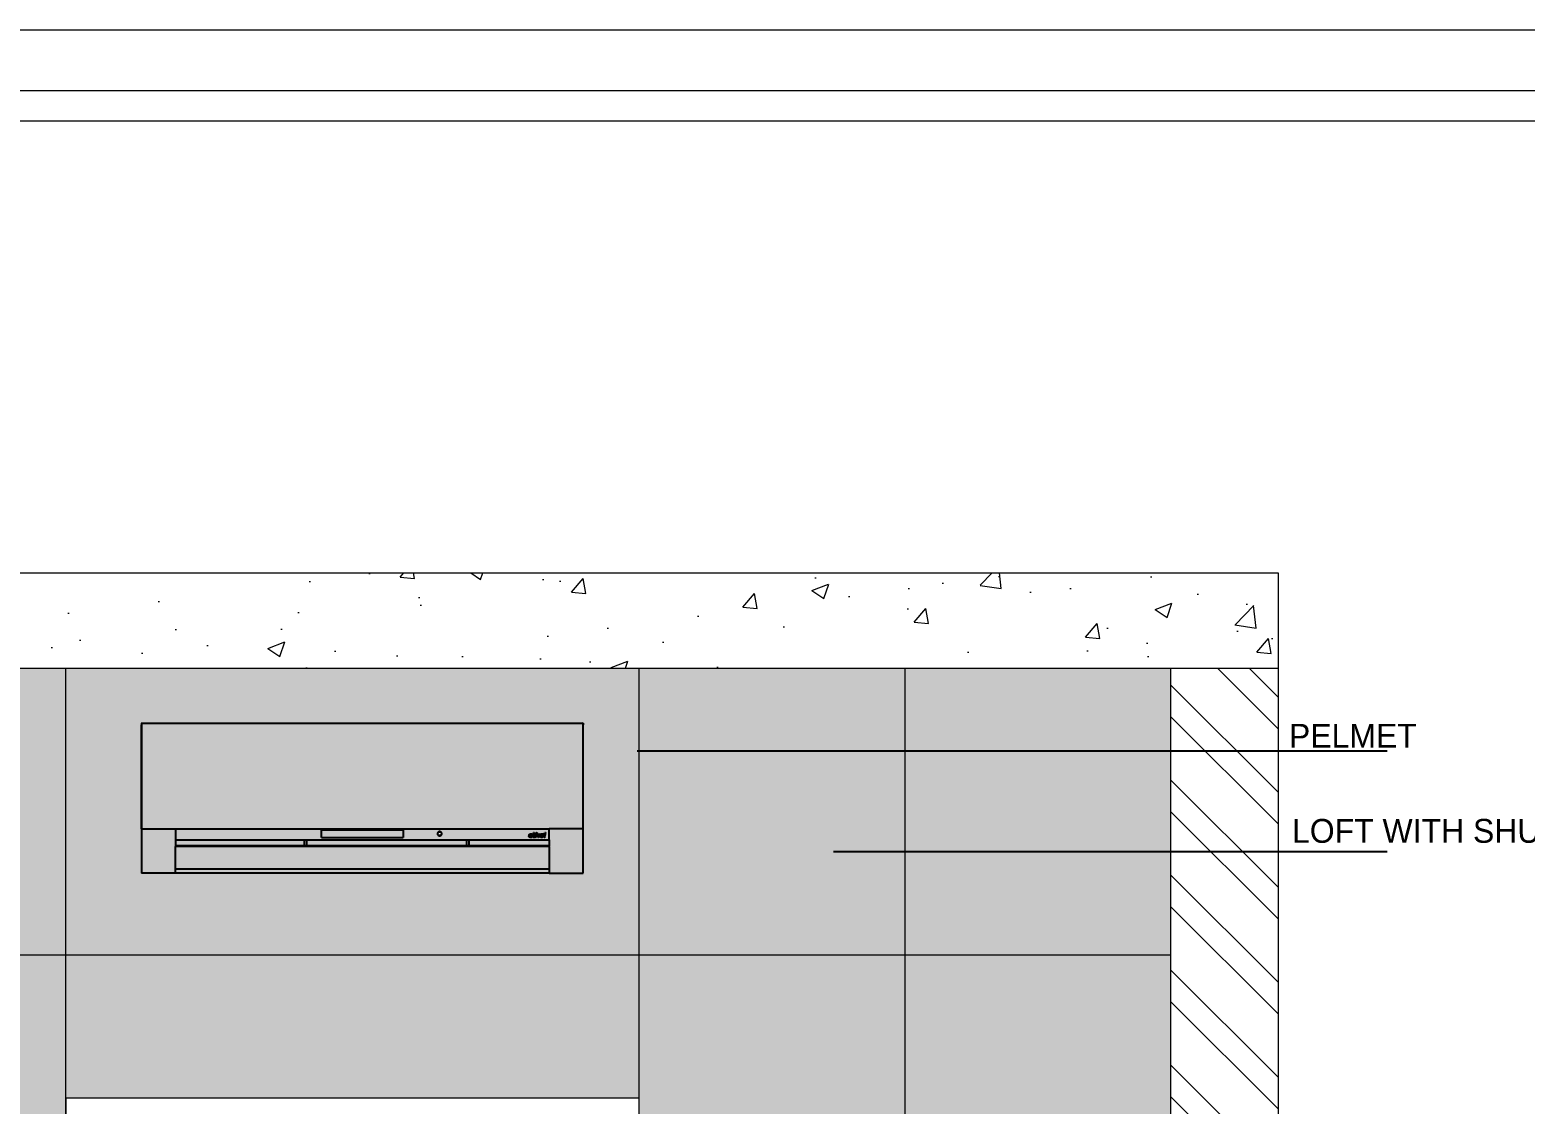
# Model space of a CAD drawing. Header units: inches. Extents: x 15448 to 46480, y -8154 to 0.
# Drawn here: x 22260.2 to 22385.4, y -4473 to -4383.1 of the extents above; entities that cross this region are included whole.
import ezdxf
from ezdxf import colors
from ezdxf.entities.mleader import LeaderData, LeaderLine
from ezdxf.math import Vec2, Vec3

# ---------------------------------------------------------------- set-up
doc = ezdxf.new("R2010")
doc.units = ezdxf.units.IN
doc.header["$MEASUREMENT"] = 0
for name, color, linetype in [('Edges', 7, 'Continuous'), ('furni', 253, 'Continuous'), ('IEL-HATCH-002', 7, 'Continuous')]:
    doc.layers.add(name, color=color, linetype=linetype)
doc.styles.add('HEMI', font='stylu.ttf')
doc.styles.get("Standard").update_dxf_attribs({"font": 'arial.ttf'})

# ---------------------------------------------------------------- blocks, each defined once
blk = doc.blocks.new('hre')
at = {"layer": 'Edges'}
for p, q in [((16786, -2840.74), (16786, -2840.86)), ((16786.02, -2840.74), (16786, -2840.74)), ((16786, -2840.86), (16786.02, -2840.86)), ((16786, -2849.57), (16786, -2840.86)), ((16786.02, -2840.74), (16822.94, -2840.74)), ((16786.02, -2840.86), (16786.02, -2840.74)), ((16786.02, -2849.57), (16786.02, -2840.86)), ((16822.96, -2840.74), (16822.94, -2840.74)), ((16822.94, -2840.74), (16822.94, -2840.86)), ((16822.94, -2840.86), (16822.96, -2840.86)), ((16822.94, -2840.86), (16822.94, -2849.57)), ((16822.96, -2840.74), (16822.96, -2840.86)), ((16822.96, -2849.57), (16822.96, -2840.86)), ((16786.02, -2849.57), (16786, -2849.57)), ((16786, -2849.57), (16786, -2853.29)), ((16786.02, -2849.57), (16788.84, -2849.57)), ((16788.84, -2849.57), (16820.12, -2849.57)), ((16788.84, -2849.57), (16788.84, -2850.5)), ((16788.84, -2850.5), (16799.6, -2850.5)), ((16788.84, -2850.5), (16788.84, -2851.01)), ((16799.6, -2850.5), (16799.84, -2850.5)), ((16799.6, -2850.5), (16799.6, -2851.01)), ((16799.84, -2850.5), (16813.2, -2850.5)), ((16799.84, -2851.01), (16799.84, -2850.5)), ((16801.05, -2849.68), (16807.91, -2849.68)), ((16801.05, -2850.3), (16801.05, -2849.68)), ((16801.05, -2850.3), (16807.91, -2850.3)), ((16807.91, -2849.68), (16807.91, -2850.3)), ((16810.78, -2849.93), (16810.77, -2849.96)), ((16810.77, -2849.96), (16810.77, -2849.99)), ((16810.77, -2849.99), (16810.77, -2850.02)), ((16810.77, -2850.02), (16810.78, -2850.05)), ((16810.79, -2849.91), (16810.78, -2849.93)), ((16810.78, -2850.05), (16810.79, -2850.07)), ((16810.81, -2849.88), (16810.79, -2849.91)), ((16810.79, -2850.07), (16810.81, -2850.1)), ((16810.8, -2849.97), (16810.81, -2849.94)), ((16810.8, -2849.99), (16810.8, -2849.97)), ((16810.8, -2850.01), (16810.8, -2849.99)), ((16810.81, -2850.04), (16810.8, -2850.01)), ((16810.82, -2849.86), (16810.81, -2849.88)), ((16810.81, -2849.94), (16810.82, -2849.92)), ((16810.82, -2850.06), (16810.81, -2850.04)), ((16810.81, -2850.1), (16810.82, -2850.12)), ((16810.85, -2849.84), (16810.82, -2849.86)), ((16810.82, -2849.92), (16810.83, -2849.9)), ((16810.83, -2850.08), (16810.82, -2850.06)), ((16810.82, -2850.12), (16810.85, -2850.14)), ((16810.83, -2849.9), (16810.84, -2849.88)), ((16810.84, -2850.1), (16810.83, -2850.08)), ((16810.84, -2849.88), (16810.86, -2849.86)), ((16810.86, -2850.11), (16810.84, -2850.1)), ((16810.87, -2849.83), (16810.85, -2849.84)), ((16810.85, -2850.14), (16810.87, -2850.15)), ((16810.86, -2849.86), (16810.88, -2849.85)), ((16810.88, -2850.13), (16810.86, -2850.11)), ((16810.9, -2849.82), (16810.87, -2849.83)), ((16810.87, -2850.15), (16810.9, -2850.16)), ((16810.88, -2849.85), (16810.91, -2849.84)), ((16810.91, -2850.14), (16810.88, -2850.13)), ((16810.93, -2849.81), (16810.9, -2849.82)), ((16810.9, -2850.16), (16810.93, -2850.17)), ((16810.91, -2849.84), (16810.93, -2849.84)), ((16810.93, -2850.14), (16810.91, -2850.14)), ((16810.95, -2849.81), (16810.93, -2849.81)), ((16810.93, -2849.84), (16810.95, -2849.83)), ((16810.95, -2850.14), (16810.93, -2850.14)), ((16810.93, -2850.17), (16810.95, -2850.17)), ((16810.98, -2849.81), (16810.95, -2849.81)), ((16810.95, -2849.83), (16810.98, -2849.84)), ((16810.98, -2850.14), (16810.95, -2850.14)), ((16810.95, -2850.17), (16810.98, -2850.17)), ((16811.01, -2849.82), (16810.98, -2849.81)), ((16810.98, -2849.84), (16811, -2849.84)), ((16811, -2850.14), (16810.98, -2850.14)), ((16810.98, -2850.17), (16811.01, -2850.16)), ((16811, -2849.84), (16811.02, -2849.85)), ((16811.02, -2850.13), (16811, -2850.14)), ((16811.04, -2849.83), (16811.01, -2849.82)), ((16811.01, -2850.16), (16811.04, -2850.15)), ((16811.02, -2849.85), (16811.04, -2849.86)), ((16811.04, -2850.11), (16811.02, -2850.13)), ((16811.06, -2849.84), (16811.04, -2849.83)), ((16811.04, -2849.86), (16811.06, -2849.88)), ((16811.06, -2850.1), (16811.04, -2850.11)), ((16811.04, -2850.15), (16811.06, -2850.14)), ((16811.08, -2849.86), (16811.06, -2849.84)), ((16811.06, -2849.88), (16811.08, -2849.9)), ((16811.08, -2850.08), (16811.06, -2850.1)), ((16811.06, -2850.14), (16811.08, -2850.12)), ((16811.1, -2849.88), (16811.08, -2849.86)), ((16811.08, -2849.9), (16811.09, -2849.92)), ((16811.09, -2850.06), (16811.08, -2850.08)), ((16811.08, -2850.12), (16811.1, -2850.1)), ((16811.09, -2849.92), (16811.1, -2849.94)), ((16811.1, -2850.04), (16811.09, -2850.06)), ((16811.12, -2849.91), (16811.1, -2849.88)), ((16811.1, -2849.94), (16811.11, -2849.97)), ((16811.11, -2850.01), (16811.1, -2850.04)), ((16811.1, -2850.1), (16811.12, -2850.07)), ((16811.11, -2849.97), (16811.11, -2849.99)), ((16811.11, -2849.99), (16811.11, -2850.01)), ((16811.13, -2849.93), (16811.12, -2849.91)), ((16811.12, -2850.07), (16811.13, -2850.05)), ((16811.13, -2849.96), (16811.13, -2849.93)), ((16811.14, -2849.99), (16811.13, -2849.96)), ((16811.13, -2850.02), (16811.14, -2849.99)), ((16811.13, -2850.05), (16811.13, -2850.02)), ((16813.2, -2850.5), (16813.44, -2850.5)), ((16813.2, -2850.5), (16813.2, -2851.01)), ((16813.44, -2850.5), (16820.12, -2850.5)), ((16813.44, -2851.01), (16813.44, -2850.5)), ((16818.43, -2850.18), (16818.44, -2850.17)), ((16818.43, -2850.2), (16818.43, -2850.18)), ((16818.43, -2850.21), (16818.43, -2850.2)), ((16818.43, -2850.23), (16818.43, -2850.21)), ((16818.44, -2850.24), (16818.43, -2850.23)), ((16818.44, -2850.16), (16818.45, -2850.15)), ((16818.44, -2850.17), (16818.44, -2850.16)), ((16818.44, -2850.25), (16818.44, -2850.24)), ((16818.45, -2850.27), (16818.44, -2850.25)), ((16818.45, -2850.15), (16818.46, -2850.14)), ((16818.46, -2850.28), (16818.45, -2850.27)), ((16818.46, -2850.07), (16818.47, -2850.06)), ((16818.46, -2850.11), (16818.46, -2850.07)), ((16818.52, -2850.11), (16818.46, -2850.11)), ((16818.46, -2850.14), (16818.47, -2850.13)), ((16818.47, -2850.29), (16818.46, -2850.28)), ((16818.47, -2850.05), (16818.48, -2850.04)), ((16818.47, -2850.06), (16818.47, -2850.05)), ((16818.47, -2850.13), (16818.49, -2850.12)), ((16818.48, -2850.29), (16818.47, -2850.29)), ((16818.48, -2850.03), (16818.49, -2850.02)), ((16818.48, -2850.04), (16818.48, -2850.03)), ((16818.5, -2850.3), (16818.48, -2850.29)), ((16818.49, -2850.02), (16818.5, -2850.01)), ((16818.49, -2850.12), (16818.5, -2850.12)), ((16818.5, -2850.01), (16818.51, -2850.01)), ((16818.5, -2850.12), (16818.52, -2850.11)), ((16818.51, -2850.18), (16818.5, -2850.19)), ((16818.5, -2850.19), (16818.5, -2850.19)), ((16818.5, -2850.19), (16818.5, -2850.19)), ((16818.5, -2850.19), (16818.5, -2850.2)), ((16818.5, -2850.2), (16818.5, -2850.21)), ((16818.5, -2850.21), (16818.5, -2850.22)), ((16818.5, -2850.22), (16818.5, -2850.22)), ((16818.5, -2850.22), (16818.5, -2850.23)), ((16818.5, -2850.23), (16818.5, -2850.23)), ((16818.5, -2850.23), (16818.5, -2850.23)), ((16818.5, -2850.23), (16818.51, -2850.24)), ((16818.51, -2850.3), (16818.5, -2850.3)), ((16818.51, -2850.01), (16818.52, -2850)), ((16818.52, -2850.17), (16818.51, -2850.18)), ((16818.51, -2850.18), (16818.51, -2850.18)), ((16818.51, -2850.18), (16818.51, -2850.18)), ((16818.51, -2850.24), (16818.51, -2850.24)), ((16818.51, -2850.24), (16818.52, -2850.24)), ((16818.53, -2850.3), (16818.51, -2850.3)), ((16818.52, -2850), (16818.53, -2850)), ((16818.53, -2850.08), (16818.52, -2850.08)), ((16818.52, -2850.08), (16818.52, -2850.08)), ((16818.52, -2850.08), (16818.52, -2850.09)), ((16818.52, -2850.09), (16818.52, -2850.11)), ((16818.52, -2850.11), (16818.63, -2850.11)), ((16818.53, -2850.17), (16818.52, -2850.17)), ((16818.52, -2850.17), (16818.52, -2850.17)), ((16818.52, -2850.17), (16818.52, -2850.17)), ((16818.52, -2850.24), (16818.52, -2850.24)), ((16818.52, -2850.24), (16818.53, -2850.24)), ((16818.53, -2850), (16818.55, -2850)), ((16818.53, -2850.07), (16818.53, -2850.08)), ((16818.53, -2850.07), (16818.54, -2850.07)), ((16818.53, -2850.07), (16818.53, -2850.07)), ((16818.63, -2850.17), (16818.53, -2850.17)), ((16818.53, -2850.24), (16818.58, -2850.24)), ((16818.56, -2850.3), (16818.53, -2850.3)), ((16818.55, -2850.06), (16818.54, -2850.06)), ((16818.54, -2850.06), (16818.54, -2850.06)), ((16818.54, -2850.06), (16818.54, -2850.07)), ((16818.55, -2850), (16818.64, -2850)), ((16818.63, -2850.06), (16818.55, -2850.06)), ((16818.55, -2850.06), (16818.55, -2850.06)), ((16818.57, -2850.3), (16818.56, -2850.3)), ((16818.59, -2850.3), (16818.57, -2850.3)), ((16818.58, -2850.24), (16818.58, -2850.24)), ((16818.58, -2850.24), (16818.59, -2850.24)), ((16818.59, -2850.24), (16818.6, -2850.24)), ((16818.6, -2850.29), (16818.59, -2850.3)), ((16818.6, -2850.24), (16818.61, -2850.23)), ((16818.61, -2850.28), (16818.6, -2850.29)), ((16818.61, -2850.23), (16818.62, -2850.22)), ((16818.61, -2850.23), (16818.61, -2850.23)), ((16818.62, -2850.27), (16818.61, -2850.28)), ((16818.62, -2850.22), (16818.62, -2850.21)), ((16818.62, -2850.21), (16818.63, -2850.21)), ((16818.62, -2850.3), (16818.62, -2850.27)), ((16818.68, -2850.3), (16818.62, -2850.3)), ((16818.64, -2850.06), (16818.63, -2850.06)), ((16818.63, -2850.06), (16818.63, -2850.06)), ((16818.63, -2850.11), (16818.63, -2850.11)), ((16818.63, -2850.11), (16818.63, -2850.11)), ((16818.63, -2850.11), (16818.64, -2850.11)), ((16818.63, -2850.19), (16818.63, -2850.17)), ((16818.63, -2850.2), (16818.63, -2850.19)), ((16818.63, -2850.21), (16818.63, -2850.2)), ((16818.64, -2850), (16818.65, -2850)), ((16818.64, -2850.07), (16818.64, -2850.06)), ((16818.64, -2850.06), (16818.64, -2850.06)), ((16818.64, -2850.06), (16818.64, -2850.06)), ((16818.65, -2850.07), (16818.64, -2850.07)), ((16818.64, -2850.11), (16818.64, -2850.1)), ((16818.64, -2850.1), (16818.64, -2850.1)), ((16818.64, -2850.1), (16818.65, -2850.1)), ((16818.65, -2850), (16818.67, -2850.01)), ((16818.65, -2850.08), (16818.65, -2850.07)), ((16818.65, -2850.07), (16818.65, -2850.07)), ((16818.65, -2850.09), (16818.65, -2850.08)), ((16818.65, -2850.08), (16818.65, -2850.08)), ((16818.65, -2850.08), (16818.65, -2850.08)), ((16818.65, -2850.1), (16818.65, -2850.09)), ((16818.65, -2850.09), (16818.65, -2850.09)), ((16818.65, -2850.1), (16818.65, -2850.1)), ((16818.67, -2850.01), (16818.68, -2850.01)), ((16818.68, -2850.01), (16818.69, -2850.02)), ((16818.72, -2850.1), (16818.68, -2850.3)), ((16818.69, -2850.02), (16818.7, -2850.03)), ((16818.7, -2850.03), (16818.71, -2850.04)), ((16818.71, -2850.04), (16818.71, -2850.05)), ((16818.71, -2850.05), (16818.72, -2850.07)), ((16818.72, -2850.07), (16818.72, -2850.08)), ((16818.72, -2850.08), (16818.72, -2850.1)), ((16818.74, -2850.06), (16818.75, -2850)), ((16818.79, -2850.06), (16818.74, -2850.06)), ((16818.75, -2850), (16818.8, -2850)), ((16818.76, -2850.23), (16818.79, -2850.06)), ((16818.76, -2850.24), (16818.76, -2850.23)), ((16818.76, -2850.25), (16818.76, -2850.24)), ((16818.76, -2850.26), (16818.76, -2850.25)), ((16818.77, -2850.27), (16818.76, -2850.26)), ((16818.77, -2850.28), (16818.77, -2850.27)), ((16818.77, -2850.28), (16818.78, -2850.29)), ((16818.79, -2850.3), (16818.78, -2850.29)), ((16818.8, -2850.3), (16818.79, -2850.3)), ((16818.8, -2850), (16818.81, -2849.9)), ((16818.81, -2850.3), (16818.8, -2850.3)), ((16818.81, -2849.9), (16818.88, -2849.9)), ((16818.82, -2850.3), (16818.81, -2850.3)), ((16818.89, -2850.3), (16818.82, -2850.3)), ((16818.86, -2850.06), (16818.83, -2850.22)), ((16818.83, -2850.22), (16818.83, -2850.23)), ((16818.83, -2850.23), (16818.83, -2850.23)), ((16818.83, -2850.23), (16818.83, -2850.23)), ((16818.83, -2850.23), (16818.83, -2850.24)), ((16818.83, -2850.24), (16818.84, -2850.24)), ((16818.84, -2850.24), (16818.84, -2850.24)), ((16818.84, -2850.24), (16818.84, -2850.24)), ((16818.84, -2850.24), (16818.84, -2850.24)), ((16818.84, -2850.24), (16818.84, -2850.24)), ((16818.84, -2850.24), (16818.85, -2850.24)), ((16818.85, -2850.24), (16818.89, -2850.24)), ((16818.98, -2850.06), (16818.86, -2850.06)), ((16818.88, -2849.9), (16818.87, -2850)), ((16818.87, -2850), (16818.99, -2850)), ((16818.89, -2850.24), (16818.9, -2850.24)), ((16818.9, -2850.3), (16818.89, -2850.3)), ((16818.9, -2850.24), (16818.9, -2850.24)), ((16818.9, -2850.24), (16818.9, -2850.24)), ((16818.9, -2850.24), (16818.9, -2850.24)), ((16818.9, -2850.24), (16818.9, -2850.24)), ((16818.9, -2850.24), (16818.91, -2850.24)), ((16818.91, -2850.3), (16818.9, -2850.3)), ((16818.91, -2850.23), (16818.92, -2850.19)), ((16818.91, -2850.24), (16818.91, -2850.23)), ((16818.91, -2850.23), (16818.91, -2850.23)), ((16818.91, -2850.23), (16818.91, -2850.23)), ((16818.91, -2850.24), (16818.91, -2850.24)), ((16818.93, -2850.3), (16818.91, -2850.3)), ((16818.92, -2850.19), (16818.98, -2850.19)), ((16818.94, -2850.29), (16818.93, -2850.3)), ((16818.95, -2850.28), (16818.94, -2850.28)), ((16818.94, -2850.28), (16818.94, -2850.29)), ((16818.96, -2850.27), (16818.95, -2850.28)), ((16818.97, -2850.26), (16818.96, -2850.27)), ((16818.98, -2850.19), (16818.97, -2850.24)), ((16818.97, -2850.24), (16818.97, -2850.25)), ((16818.97, -2850.25), (16818.97, -2850.26)), ((16818.98, -2850.3), (16819.04, -2850)), ((16818.99, -2850), (16818.98, -2850.06)), ((16819.05, -2850.3), (16818.98, -2850.3)), ((16819.05, -2849.94), (16819.04, -2849.93)), ((16819.04, -2849.93), (16819.05, -2849.93)), ((16819.04, -2850), (16819.1, -2850)), ((16819.05, -2849.92), (16819.05, -2849.91)), ((16819.05, -2849.91), (16819.05, -2849.91)), ((16819.05, -2849.91), (16819.06, -2849.91)), ((16819.05, -2849.93), (16819.05, -2849.92)), ((16819.05, -2849.92), (16819.05, -2849.92)), ((16819.05, -2849.95), (16819.05, -2849.94)), ((16819.05, -2849.96), (16819.05, -2849.95)), ((16819.05, -2849.95), (16819.05, -2849.95)), ((16819.06, -2849.96), (16819.05, -2849.96)), ((16819.1, -2850), (16819.05, -2850.3)), ((16819.06, -2849.91), (16819.06, -2849.9)), ((16819.06, -2849.9), (16819.06, -2849.9)), ((16819.06, -2849.9), (16819.07, -2849.9)), ((16819.06, -2849.91), (16819.06, -2849.91)), ((16819.06, -2849.97), (16819.06, -2849.96)), ((16819.06, -2849.96), (16819.06, -2849.96)), ((16819.07, -2849.97), (16819.06, -2849.97)), ((16819.07, -2849.9), (16819.07, -2849.9)), ((16819.07, -2849.9), (16819.08, -2849.9)), ((16819.07, -2849.9), (16819.07, -2849.9)), ((16819.08, -2849.97), (16819.07, -2849.97)), ((16819.08, -2849.9), (16819.09, -2849.9)), ((16819.08, -2849.9), (16819.08, -2849.9)), ((16819.09, -2849.97), (16819.08, -2849.97)), ((16819.08, -2849.97), (16819.08, -2849.97)), ((16819.09, -2849.9), (16819.09, -2849.9)), ((16819.09, -2849.9), (16819.1, -2849.9)), ((16819.09, -2849.9), (16819.09, -2849.9)), ((16819.1, -2849.97), (16819.09, -2849.97)), ((16819.09, -2849.97), (16819.09, -2849.97)), ((16819.1, -2849.9), (16819.1, -2849.9)), ((16819.1, -2849.9), (16819.11, -2849.91)), ((16819.11, -2849.96), (16819.1, -2849.96)), ((16819.1, -2849.96), (16819.1, -2849.97)), ((16819.11, -2849.91), (16819.11, -2849.92)), ((16819.11, -2849.91), (16819.11, -2849.91)), ((16819.11, -2849.91), (16819.11, -2849.91)), ((16819.11, -2849.92), (16819.12, -2849.92)), ((16819.12, -2849.95), (16819.11, -2849.95)), ((16819.11, -2849.95), (16819.11, -2849.96)), ((16819.11, -2849.96), (16819.11, -2849.96)), ((16819.17, -2850.3), (16819.11, -2850)), ((16819.11, -2850), (16819.18, -2850)), ((16819.12, -2849.92), (16819.12, -2849.93)), ((16819.12, -2849.93), (16819.12, -2849.93)), ((16819.12, -2849.93), (16819.12, -2849.94)), ((16819.12, -2849.94), (16819.12, -2849.95)), ((16819.24, -2850.3), (16819.17, -2850.3)), ((16819.18, -2850), (16819.22, -2850.2)), ((16819.22, -2850.2), (16819.33, -2850)), ((16819.4, -2850), (16819.24, -2850.3)), ((16819.33, -2850), (16819.4, -2850)), ((16819.37, -2850.19), (16819.4, -2850.08)), ((16819.37, -2850.21), (16819.37, -2850.19)), ((16819.37, -2850.23), (16819.37, -2850.21)), ((16819.38, -2850.24), (16819.37, -2850.23)), ((16819.39, -2850.26), (16819.38, -2850.24)), ((16819.4, -2850.27), (16819.39, -2850.26)), ((16819.4, -2850.05), (16819.42, -2850.03)), ((16819.4, -2850.08), (16819.4, -2850.05)), ((16819.41, -2850.28), (16819.4, -2850.27)), ((16819.43, -2850.29), (16819.41, -2850.28)), ((16819.42, -2850.03), (16819.44, -2850.02)), ((16819.44, -2850.3), (16819.43, -2850.29)), ((16819.44, -2850.02), (16819.46, -2850.01)), ((16819.44, -2850.18), (16819.44, -2850.2)), ((16819.44, -2850.2), (16819.44, -2850.21)), ((16819.44, -2850.2), (16819.44, -2850.2)), ((16819.44, -2850.21), (16819.44, -2850.22)), ((16819.44, -2850.22), (16819.45, -2850.22)), ((16819.46, -2850.3), (16819.44, -2850.3)), ((16819.64, -2850.17), (16819.45, -2850.17)), ((16819.45, -2850.22), (16819.45, -2850.23)), ((16819.45, -2850.23), (16819.46, -2850.23)), ((16819.46, -2850.01), (16819.48, -2850)), ((16819.47, -2850.08), (16819.46, -2850.09)), ((16819.46, -2850.09), (16819.46, -2850.1)), ((16819.46, -2850.1), (16819.46, -2850.11)), ((16819.46, -2850.11), (16819.46, -2850.11)), ((16819.46, -2850.11), (16819.46, -2850.11)), ((16819.46, -2850.11), (16819.46, -2850.11)), ((16819.46, -2850.11), (16819.46, -2850.11)), ((16819.46, -2850.11), (16819.46, -2850.11)), ((16819.46, -2850.11), (16819.46, -2850.11)), ((16819.46, -2850.11), (16819.46, -2850.11)), ((16819.46, -2850.11), (16819.46, -2850.11)), ((16819.46, -2850.11), (16819.47, -2850.11)), ((16819.46, -2850.23), (16819.46, -2850.24)), ((16819.46, -2850.24), (16819.47, -2850.24)), ((16819.48, -2850.3), (16819.46, -2850.3)), ((16819.48, -2850.07), (16819.47, -2850.08)), ((16819.47, -2850.11), (16819.57, -2850.11)), ((16819.47, -2850.24), (16819.47, -2850.24)), ((16819.47, -2850.24), (16819.48, -2850.24)), ((16819.48, -2850), (16819.57, -2850)), ((16819.5, -2850.06), (16819.48, -2850.07)), ((16819.48, -2850.24), (16819.52, -2850.24)), ((16819.53, -2850.31), (16819.48, -2850.3)), ((16819.51, -2850.06), (16819.5, -2850.06)), ((16819.56, -2850.06), (16819.51, -2850.06)), ((16819.52, -2850.24), (16819.53, -2850.24)), ((16819.53, -2850.24), (16819.54, -2850.24)), ((16819.54, -2850.3), (16819.53, -2850.31)), ((16819.54, -2850.24), (16819.54, -2850.24)), ((16819.54, -2850.24), (16819.55, -2850.24)), ((16819.56, -2850.3), (16819.54, -2850.3)), ((16819.55, -2850.24), (16819.55, -2850.23)), ((16819.55, -2850.23), (16819.55, -2850.23)), ((16819.55, -2850.23), (16819.56, -2850.23)), ((16819.57, -2850.06), (16819.56, -2850.06)), ((16819.56, -2850.06), (16819.56, -2850.06)), ((16819.56, -2850.21), (16819.57, -2850.19)), ((16819.56, -2850.22), (16819.56, -2850.21)), ((16819.56, -2850.21), (16819.56, -2850.21)), ((16819.56, -2850.23), (16819.56, -2850.22)), ((16819.57, -2850.3), (16819.56, -2850.3)), ((16819.57, -2850), (16819.59, -2850)), ((16819.58, -2850.07), (16819.57, -2850.06)), ((16819.57, -2850.06), (16819.57, -2850.06)), ((16819.57, -2850.11), (16819.57, -2850.11)), ((16819.57, -2850.11), (16819.57, -2850.11)), ((16819.57, -2850.11), (16819.58, -2850.11)), ((16819.57, -2850.19), (16819.63, -2850.19)), ((16819.58, -2850.29), (16819.57, -2850.3)), ((16819.59, -2850.08), (16819.58, -2850.07)), ((16819.58, -2850.07), (16819.58, -2850.07)), ((16819.58, -2850.07), (16819.58, -2850.07)), ((16819.58, -2850.11), (16819.59, -2850.1)), ((16819.58, -2850.11), (16819.58, -2850.11)), ((16819.58, -2850.11), (16819.58, -2850.11)), ((16819.58, -2850.11), (16819.58, -2850.11)), ((16819.58, -2850.11), (16819.58, -2850.11)), ((16819.58, -2850.11), (16819.58, -2850.11)), ((16819.59, -2850.28), (16819.58, -2850.29)), ((16819.59, -2850), (16819.6, -2850.01)), ((16819.59, -2850.09), (16819.59, -2850.08)), ((16819.59, -2850.08), (16819.59, -2850.08)), ((16819.59, -2850.1), (16819.59, -2850.09)), ((16819.59, -2850.09), (16819.59, -2850.09)), ((16819.59, -2850.1), (16819.59, -2850.1)), ((16819.6, -2850.27), (16819.59, -2850.28)), ((16819.6, -2850.01), (16819.61, -2850.01)), ((16819.61, -2850.26), (16819.6, -2850.27)), ((16819.61, -2850.01), (16819.63, -2850.02)), ((16819.62, -2850.25), (16819.61, -2850.26)), ((16819.63, -2850.23), (16819.62, -2850.25)), ((16819.64, -2850.03), (16819.63, -2850.02)), ((16819.63, -2850.19), (16819.63, -2850.22)), ((16819.63, -2850.22), (16819.63, -2850.23)), ((16819.64, -2850.03), (16819.64, -2850.04)), ((16819.64, -2850.04), (16819.65, -2850.06)), ((16819.66, -2850.1), (16819.64, -2850.17)), ((16819.65, -2850.06), (16819.65, -2850.07)), ((16819.65, -2850.07), (16819.66, -2850.08)), ((16819.66, -2850.08), (16819.66, -2850.1)), ((16819.69, -2850.25), (16819.7, -2850.24)), ((16819.69, -2850.26), (16819.69, -2850.25)), ((16819.69, -2850.25), (16819.69, -2850.25)), ((16819.69, -2850.27), (16819.69, -2850.26)), ((16819.69, -2850.26), (16819.69, -2850.26)), ((16819.69, -2850.28), (16819.69, -2850.27)), ((16819.69, -2850.27), (16819.69, -2850.27)), ((16819.69, -2850.29), (16819.69, -2850.28)), ((16819.69, -2850.28), (16819.69, -2850.28)), ((16819.7, -2850.29), (16819.69, -2850.29)), ((16819.7, -2850.2), (16819.75, -2849.9)), ((16819.77, -2850.2), (16819.7, -2850.2)), ((16819.7, -2850.24), (16819.71, -2850.23)), ((16819.7, -2850.24), (16819.7, -2850.24)), ((16819.7, -2850.24), (16819.7, -2850.24)), ((16819.7, -2850.24), (16819.7, -2850.24)), ((16819.7, -2850.3), (16819.7, -2850.29)), ((16819.71, -2850.3), (16819.7, -2850.3)), ((16819.72, -2850.23), (16819.71, -2850.23)), ((16819.71, -2850.23), (16819.71, -2850.23)), ((16819.71, -2850.23), (16819.71, -2850.23)), ((16819.72, -2850.3), (16819.71, -2850.3)), ((16819.71, -2850.3), (16819.71, -2850.3)), ((16819.72, -2850.23), (16819.73, -2850.23)), ((16819.72, -2850.23), (16819.72, -2850.23)), ((16819.72, -2850.23), (16819.72, -2850.23)), ((16819.73, -2850.3), (16819.72, -2850.3)), ((16819.72, -2850.3), (16819.72, -2850.3)), ((16819.74, -2850.23), (16819.73, -2850.23)), ((16819.73, -2850.23), (16819.73, -2850.23)), ((16819.74, -2850.3), (16819.73, -2850.3)), ((16819.74, -2850.23), (16819.74, -2850.23)), ((16819.74, -2850.23), (16819.75, -2850.24)), ((16819.75, -2850.3), (16819.74, -2850.3)), ((16819.74, -2850.3), (16819.74, -2850.3)), ((16819.75, -2849.9), (16819.82, -2849.9)), ((16819.75, -2850.24), (16819.75, -2850.24)), ((16819.75, -2850.24), (16819.75, -2850.25)), ((16819.75, -2850.24), (16819.75, -2850.24)), ((16819.75, -2850.25), (16819.76, -2850.25)), ((16819.76, -2850.28), (16819.75, -2850.29)), ((16819.75, -2850.29), (16819.75, -2850.29)), ((16819.75, -2850.29), (16819.75, -2850.3)), ((16819.76, -2850.25), (16819.76, -2850.26)), ((16819.76, -2850.26), (16819.76, -2850.26)), ((16819.76, -2850.26), (16819.76, -2850.27)), ((16819.76, -2850.27), (16819.76, -2850.27)), ((16819.76, -2850.27), (16819.76, -2850.28)), ((16819.76, -2850.28), (16819.76, -2850.28)), ((16819.82, -2849.9), (16819.77, -2850.2)), ((16820.12, -2850.5), (16820.12, -2849.57)), ((16822.94, -2849.57), (16820.12, -2849.57)), ((16820.12, -2850.5), (16820.12, -2851.01)), ((16822.96, -2849.57), (16822.94, -2849.57)), ((16822.96, -2853.29), (16822.96, -2849.57)), ((16799.6, -2851.01), (16788.84, -2851.01)), ((16788.84, -2851.01), (16788.84, -2851.05)), ((16820.12, -2851.05), (16788.84, -2851.05)), ((16788.84, -2852.93), (16788.84, -2851.05)), ((16799.84, -2851.01), (16799.6, -2851.01)), ((16813.2, -2851.01), (16799.84, -2851.01)), ((16813.44, -2851.01), (16813.2, -2851.01)), ((16820.12, -2851.01), (16813.44, -2851.01)), ((16820.12, -2851.05), (16820.12, -2851.01)), ((16820.12, -2851.05), (16820.12, -2852.93)), ((16788.84, -2852.93), (16820.12, -2852.93)), ((16788.84, -2853.29), (16788.84, -2852.93)), ((16820.12, -2852.93), (16820.12, -2853.29)), ((16788.84, -2853.29), (16786, -2853.29)), ((16820.12, -2853.29), (16788.84, -2853.29)), ((16820.12, -2853.29), (16822.96, -2853.29))]:
    blk.add_line(p, q, dxfattribs=at)
blk = doc.blocks.new('wg')
at = {"layer": 'IEL-HATCH-002', "transparency": 33554687}
h = blk.add_hatch(color=256, dxfattribs=at)
h.dxf.hatch_style = 1
h.set_gradient(color1=(255, 255, 255), color2=(199, 200, 202), name='INVCYLINDER')
h.paths.add_polyline_path([(16822.94, -2840.86), (16822.94, -2840.74), (16786.02, -2840.74), (16786.02, -2840.86), (16786.02, -2849.57), (16788.84, -2849.57), (16820.12, -2849.57), (16822.94, -2849.57)])
h.paths.add_polyline_path([(16788.84, -2851.05), (16788.84, -2851.01), (16788.84, -2850.5), (16788.84, -2849.57), (16786, -2849.57), (16786, -2853.29), (16788.84, -2853.29), (16788.84, -2852.93)])
h.paths.add_polyline_path([(16822.96, -2849.57), (16822.94, -2849.57), (16820.12, -2849.57), (16820.12, -2850.5), (16820.12, -2851.01), (16820.12, -2851.05), (16820.12, -2852.93), (16820.12, -2853.29), (16822.96, -2853.29)])
h.paths.add_polyline_path([(16820.12, -2851.05), (16788.84, -2851.05), (16788.84, -2852.93), (16820.12, -2852.93)])
h.paths.add_polyline_path([(16820.12, -2849.57), (16788.84, -2849.57), (16788.84, -2850.5), (16799.6, -2850.5), (16799.84, -2850.5), (16813.2, -2850.5), (16813.44, -2850.5), (16820.12, -2850.5)])
h.paths.add_polyline_path([(16801.05, -2849.68), (16807.91, -2849.68), (16807.91, -2850.3), (16801.05, -2850.3)], flags=16)
h.paths.add_polyline_path([(16810.77, -2849.99), (16810.77, -2849.96), (16810.78, -2849.93), (16810.79, -2849.91), (16810.81, -2849.88), (16810.82, -2849.86), (16810.85, -2849.84), (16810.87, -2849.83), (16810.9, -2849.82), (16810.93, -2849.81), (16810.95, -2849.81), (16810.98, -2849.81), (16811.01, -2849.82), (16811.04, -2849.83), (16811.06, -2849.84), (16811.08, -2849.86), (16811.1, -2849.88), (16811.12, -2849.91), (16811.13, -2849.93), (16811.13, -2849.96), (16811.14, -2849.99), (16811.13, -2850.02), (16811.13, -2850.05), (16811.12, -2850.07), (16811.1, -2850.1), (16811.08, -2850.12), (16811.06, -2850.14), (16811.04, -2850.15), (16811.01, -2850.16), (16810.98, -2850.17), (16810.95, -2850.17), (16810.93, -2850.17), (16810.9, -2850.16), (16810.87, -2850.15), (16810.85, -2850.14), (16810.82, -2850.12), (16810.81, -2850.1), (16810.79, -2850.07), (16810.78, -2850.05), (16810.77, -2850.02)], flags=16)
h.paths.add_polyline_path([(16810.8, -2849.95), (16810.82, -2849.91), (16810.85, -2849.87), (16810.89, -2849.85), (16810.94, -2849.83), (16810.99, -2849.84), (16811.04, -2849.86), (16811.07, -2849.89), (16811.1, -2849.93), (16811.11, -2849.98), (16811.11, -2850.03), (16811.09, -2850.07), (16811.06, -2850.11), (16811.01, -2850.13), (16810.97, -2850.14), (16810.92, -2850.14), (16810.87, -2850.12), (16810.84, -2850.09), (16810.81, -2850.05), (16810.8, -2850)], flags=0)
h.paths.add_polyline_path([(16810.8, -2850.03), (16810.82, -2850.07), (16810.85, -2850.11), (16810.89, -2850.13), (16810.94, -2850.14), (16810.99, -2850.14), (16811.04, -2850.12), (16811.07, -2850.09), (16811.1, -2850.05), (16811.11, -2850), (16811.11, -2849.95), (16811.09, -2849.91), (16811.06, -2849.87), (16811.01, -2849.85), (16810.97, -2849.83), (16810.92, -2849.84), (16810.87, -2849.86), (16810.84, -2849.89), (16810.81, -2849.93), (16810.8, -2849.98)], flags=0)
h.paths.add_polyline_path([(16818.52, -2850.11), (16818.52, -2850.11), (16818.52, -2850.11)], flags=16)
h.paths.add_polyline_path([(16818.47, -2850.13), (16818.46, -2850.14), (16818.45, -2850.15), (16818.44, -2850.16), (16818.44, -2850.17), (16818.43, -2850.18), (16818.43, -2850.2), (16818.43, -2850.21), (16818.43, -2850.23), (16818.44, -2850.24), (16818.44, -2850.25), (16818.45, -2850.27), (16818.46, -2850.28), (16818.47, -2850.29), (16818.48, -2850.29), (16818.5, -2850.3), (16818.51, -2850.3), (16818.53, -2850.3), (16818.56, -2850.3), (16818.57, -2850.3), (16818.59, -2850.3), (16818.6, -2850.29), (16818.61, -2850.28), (16818.62, -2850.27), (16818.62, -2850.3), (16818.68, -2850.3), (16818.72, -2850.1), (16818.72, -2850.08), (16818.72, -2850.07), (16818.71, -2850.05), (16818.71, -2850.04), (16818.7, -2850.03), (16818.69, -2850.02), (16818.68, -2850.01), (16818.67, -2850.01), (16818.65, -2850), (16818.64, -2850), (16818.55, -2850), (16818.53, -2850), (16818.52, -2850), (16818.51, -2850.01), (16818.5, -2850.01), (16818.49, -2850.02), (16818.48, -2850.03), (16818.48, -2850.04), (16818.47, -2850.05), (16818.46, -2850.06), (16818.46, -2850.07), (16818.47, -2850.05), (16818.49, -2850.02), (16818.52, -2850), (16818.55, -2850), (16818.65, -2850), (16818.67, -2850.01), (16818.7, -2850.02), (16818.71, -2850.05), (16818.72, -2850.07), (16818.72, -2850.1), (16818.68, -2850.3), (16818.62, -2850.3), (16818.62, -2850.28), (16818.59, -2850.29), (16818.57, -2850.3), (16818.52, -2850.3), (16818.49, -2850.3), (16818.47, -2850.28), (16818.45, -2850.26), (16818.43, -2850.23), (16818.43, -2850.21), (16818.43, -2850.18), (16818.45, -2850.15), (16818.47, -2850.13)], flags=16)
h.paths.add_polyline_path([(16818.5, -2850.18), (16818.52, -2850.17), (16818.63, -2850.17), (16818.63, -2850.2), (16818.62, -2850.23), (16818.59, -2850.24), (16818.51, -2850.24), (16818.5, -2850.23), (16818.5, -2850.21)], flags=16)
h.paths.add_polyline_path([(16818.51, -2850.18), (16818.52, -2850.17), (16818.52, -2850.17), (16818.5, -2850.18), (16818.5, -2850.19)], flags=0)
h.paths.add_polyline_path([(16818.5, -2850.23), (16818.5, -2850.23), (16818.51, -2850.24), (16818.52, -2850.24), (16818.5, -2850.24)], flags=0)
h.paths.add_polyline_path([(16818.64, -2850.06), (16818.66, -2850.08), (16818.64, -2850.11), (16818.63, -2850.11), (16818.63, -2850.11), (16818.64, -2850.11), (16818.64, -2850.1), (16818.64, -2850.1), (16818.65, -2850.1), (16818.65, -2850.1), (16818.65, -2850.09), (16818.65, -2850.09), (16818.65, -2850.08), (16818.65, -2850.08), (16818.65, -2850.08), (16818.65, -2850.07), (16818.65, -2850.07), (16818.64, -2850.07), (16818.64, -2850.06), (16818.64, -2850.06), (16818.64, -2850.06), (16818.63, -2850.06), (16818.63, -2850.06), (16818.55, -2850.06), (16818.55, -2850.06), (16818.54, -2850.06), (16818.54, -2850.06), (16818.54, -2850.07), (16818.52, -2850.07), (16818.52, -2850.08), (16818.53, -2850.07), (16818.55, -2850.06)], flags=16)
h.paths.add_polyline_path([(16818.58, -2850.24), (16818.59, -2850.24), (16818.61, -2850.23), (16818.61, -2850.23), (16818.6, -2850.24)], flags=0)
h.paths.add_polyline_path([(16818.74, -2850.06), (16818.75, -2850), (16818.8, -2850), (16818.81, -2849.9), (16818.88, -2849.9), (16818.87, -2850), (16818.99, -2850), (16818.98, -2850.06), (16818.86, -2850.06), (16818.83, -2850.22), (16818.83, -2850.23), (16818.83, -2850.23), (16818.83, -2850.23), (16818.83, -2850.24), (16818.84, -2850.24), (16818.84, -2850.24), (16818.84, -2850.24), (16818.84, -2850.24), (16818.84, -2850.24), (16818.85, -2850.24), (16818.89, -2850.24), (16818.9, -2850.24), (16818.9, -2850.24), (16818.9, -2850.24), (16818.9, -2850.24), (16818.9, -2850.24), (16818.91, -2850.24), (16818.91, -2850.24), (16818.91, -2850.23), (16818.91, -2850.23), (16818.91, -2850.23), (16818.92, -2850.19), (16818.98, -2850.19), (16818.97, -2850.24), (16818.96, -2850.27), (16818.94, -2850.29), (16818.91, -2850.3), (16818.89, -2850.3), (16818.81, -2850.3), (16818.78, -2850.29), (16818.76, -2850.27), (16818.76, -2850.24), (16818.79, -2850.06)], flags=16)
h.paths.add_polyline_path([(16818.76, -2850.26), (16818.77, -2850.28), (16818.78, -2850.29), (16818.8, -2850.3), (16818.81, -2850.3), (16818.79, -2850.3), (16818.77, -2850.27)], flags=0)
h.paths.add_polyline_path([(16818.92, -2850.3), (16818.94, -2850.29), (16818.95, -2850.28), (16818.97, -2850.26), (16818.97, -2850.25), (16818.95, -2850.28), (16818.93, -2850.3)], flags=16)
h.paths.add_polyline_path([(16818.98, -2850.3), (16819.04, -2850), (16819.1, -2850), (16819.18, -2850), (16819.22, -2850.2), (16819.33, -2850), (16819.4, -2850), (16819.24, -2850.3), (16819.17, -2850.3), (16819.11, -2850), (16819.1, -2850), (16819.05, -2850.3)], flags=16)
h.paths.add_polyline_path([(16819.05, -2849.91), (16819.08, -2849.89), (16819.11, -2849.91), (16819.12, -2849.93), (16819.11, -2849.96), (16819.08, -2849.97), (16819.05, -2849.96), (16819.04, -2849.93)], flags=16)
h.paths.add_polyline_path([(16819.12, -2849.94), (16819.11, -2849.97), (16819.08, -2849.97), (16819.05, -2849.96), (16819.04, -2849.93), (16819.06, -2849.9), (16819.07, -2849.9), (16819.09, -2849.9), (16819.11, -2849.91)], flags=16)
h.paths.add_polyline_path([(16819.07, -2849.9), (16819.09, -2849.9), (16819.11, -2849.91), (16819.12, -2849.92), (16819.12, -2849.95), (16819.1, -2849.97), (16819.07, -2849.97), (16819.05, -2849.95), (16819.04, -2849.92), (16819.05, -2849.91), (16819.06, -2849.91)], flags=0)
h.paths.add_polyline_path([(16819.4, -2850.06), (16819.43, -2850.02), (16819.46, -2850.01), (16819.48, -2850), (16819.58, -2850), (16819.61, -2850.01), (16819.63, -2850.03), (16819.65, -2850.05), (16819.66, -2850.08), (16819.66, -2850.1), (16819.64, -2850.17), (16819.45, -2850.17), (16819.44, -2850.2), (16819.44, -2850.2), (16819.44, -2850.21), (16819.44, -2850.22), (16819.45, -2850.22), (16819.45, -2850.23), (16819.46, -2850.23), (16819.46, -2850.24), (16819.47, -2850.24), (16819.47, -2850.24), (16819.48, -2850.24), (16819.52, -2850.24), (16819.53, -2850.24), (16819.54, -2850.24), (16819.54, -2850.24), (16819.55, -2850.24), (16819.55, -2850.23), (16819.55, -2850.23), (16819.56, -2850.23), (16819.56, -2850.22), (16819.56, -2850.21), (16819.56, -2850.21), (16819.57, -2850.19), (16819.63, -2850.19), (16819.63, -2850.23), (16819.62, -2850.25), (16819.6, -2850.28), (16819.58, -2850.29), (16819.55, -2850.3), (16819.53, -2850.31), (16819.48, -2850.3), (16819.45, -2850.3), (16819.42, -2850.29), (16819.39, -2850.27), (16819.38, -2850.24), (16819.37, -2850.2)], flags=16)
h.paths.add_polyline_path([(16819.47, -2850.08), (16819.49, -2850.07), (16819.51, -2850.06), (16819.57, -2850.06), (16819.59, -2850.08), (16819.59, -2850.09), (16819.58, -2850.11), (16819.57, -2850.11), (16819.45, -2850.11)], flags=0)
h.paths.add_polyline_path([(16819.59, -2850.09), (16819.58, -2850.11), (16819.59, -2850.09), (16819.59, -2850.08), (16819.58, -2850.07), (16819.57, -2850.06), (16819.56, -2850.06), (16819.58, -2850.07)], flags=0)
h.paths.add_polyline_path([(16819.7, -2850.24), (16819.72, -2850.23), (16819.75, -2850.24), (16819.76, -2850.27), (16819.75, -2850.3), (16819.72, -2850.31), (16819.7, -2850.3), (16819.68, -2850.27)], flags=16)
h.paths.add_polyline_path([(16819.76, -2850.27), (16819.75, -2850.3), (16819.72, -2850.31), (16819.69, -2850.29), (16819.68, -2850.26), (16819.7, -2850.24), (16819.72, -2850.23), (16819.73, -2850.23), (16819.76, -2850.24)], flags=16)
h.paths.add_polyline_path([(16819.71, -2850.23), (16819.74, -2850.23), (16819.75, -2850.24), (16819.76, -2850.25), (16819.76, -2850.28), (16819.74, -2850.3), (16819.71, -2850.31), (16819.69, -2850.29), (16819.69, -2850.26), (16819.7, -2850.24), (16819.7, -2850.24)], flags=0)
h.paths.add_polyline_path([(16819.7, -2850.2), (16819.75, -2849.9), (16819.82, -2849.9), (16819.77, -2850.2)], flags=16)
at = {"layer": 'IEL-HATCH-002', "true_color": 0x939598, "transparency": 33554687}
h = blk.add_hatch(color=252, dxfattribs=at)
h.dxf.hatch_style = 1
h.paths.add_polyline_path([(16807.91, -2849.68), (16801.05, -2849.68), (16801.05, -2850.3), (16807.91, -2850.3)])
h.paths.add_polyline_path([(16820.12, -2852.93), (16788.84, -2852.93), (16788.84, -2853.29), (16820.12, -2853.29)])
h.paths.add_polyline_path([(16799.6, -2850.5), (16788.84, -2850.5), (16788.84, -2851.01), (16799.6, -2851.01)])
h.paths.add_polyline_path([(16813.2, -2850.5), (16799.84, -2850.5), (16799.84, -2851.01), (16813.2, -2851.01)])
h.paths.add_polyline_path([(16820.12, -2850.5), (16813.44, -2850.5), (16813.44, -2851.01), (16820.12, -2851.01)])
blk.add_blockref('hre', (0, 0))

msp = doc.modelspace()

# ---------------------------------------------------------------- hatches: boundary and pattern name
at = {"layer": 'IEL-HATCH-002', "lineweight": 5, "true_color": 0x636466, "transparency": 33554687}
h = msp.add_hatch(dxfattribs=at)
h.set_pattern_fill('AR-CONC', color=251, scale=2)
h.set_pattern_definition([(50, (2708.384, -717.496), (14.3452037, -1.255043), [1.5, -16.5]), (355, (2708.384, -717.496), (-2.775027, 15.043843), [1.2, -13.2]), (100.451444, (2709.579, -717.6), (11.570177, 13.7888), [1.274804, -14.022842]), (46.1842, (2708.384, -713.496), (21.344827, -3.310386), [2.25, -24.75]), (96.63564, (2710.162, -713.771), (18.693239, 19.482372), [1.912207, -21.034275]), (351.18416, (2708.384, -713.496), (18.69324, 19.482372), [1.8, -19.8]), (21, (2710.384, -714.496), (11.938141, -8.052378), [1.5, -16.5]), (326, (2710.384, -714.496), (4.866307, 14.503001), [1.2, -13.2]), (71.451445, (2711.379, -715.167), (16.804448, 6.450623), [1.274804, -14.022842]), (37.5, (2708.384, -717.4955), (0.2431971, 6.6578771), [0, -13.04, 0, -13.4, 0, -13.25]), (7.5, (2708.384, -717.4955), (5.2613907, 7.8882342), [0, -7.64, 0, -12.74, 0, -5.05]), (327.5, (2703.924, -717.4955), (10.6764487, -0.4510974), [0, -5, 0, -15.6, 0, -20.7]), (317.5, (2701.924, -717.4955), (11.6637234, 2.0020996), [0, -6.5, 0, -10.36, 0, -14.7])])
h.paths.add_polyline_path([(22364.75, -4436.54), (22364.75, -4428.54), (22209.75, -4428.54), (22209.75, -4436.54)])
at = {"layer": 'IEL-HATCH-002', "lineweight": 5, "transparency": 33554687}
h = msp.add_hatch(dxfattribs=at)
h.set_pattern_fill('ANSI32', color=1, scale=15, angle=90)
h.set_pattern_definition([(135, (5787.188, -1554.536), (-3.9774756, -3.9774756), []), (135, (5787.188, -1551.8845), (-3.9774756, -3.9774756), [])])
h.paths.add_polyline_path([(22218.75, -4436.54), (22209.75, -4436.54), (22209.75, -4556.54), (22218.75, -4556.54)])
h.paths.add_polyline_path([(22364.75, -4436.54), (22355.75, -4436.54), (22355.75, -4556.54), (22364.75, -4556.54)])
h = msp.add_hatch(color=256, dxfattribs=at)
h.dxf.hatch_style = 1
h.set_gradient(color1=(255, 255, 255), color2=(245, 239, 235), name='INVCYLINDER')
h.paths.add_polyline_path([(22241, -4460.54), (22218.75, -4460.54), (22218.75, -4518.54), (22241, -4518.54)])
h.paths.add_polyline_path([(22263.25, -4460.54), (22241, -4460.54), (22241, -4518.54), (22263.25, -4518.54)])
h.paths.add_polyline_path([(22263.25, -4436.54), (22241, -4436.54), (22241, -4460.54), (22263.25, -4460.54)])
h.paths.add_polyline_path([(22241, -4436.54), (22218.75, -4436.54), (22218.75, -4460.54), (22241, -4460.54)])
at = {"layer": 'IEL-HATCH-002', "true_color": 0xce956f, "transparency": 33554687}
h = msp.add_hatch(color=33, dxfattribs=at)
h.dxf.hatch_style = 1
h.paths.add_polyline_path([(22311.25, -4436.54), (22263.25, -4436.54), (22263.25, -4460.54), (22311.25, -4460.54)])
h.paths.add_polyline_path([(22272.42, -4453.69), (22269.59, -4453.69), (22269.59, -4449.97), (22269.59, -4441.26), (22269.59, -4441.14), (22306.53, -4441.14), (22306.55, -4441.14), (22306.55, -4441.26), (22306.55, -4449.97), (22306.55, -4453.69), (22303.71, -4453.69)], flags=16)
h.paths.add_polyline_path([(22272.42, -4453.33), (22272.42, -4451.45), (22272.42, -4450.9), (22272.42, -4449.97), (22303.71, -4449.97), (22303.71, -4450.9), (22303.71, -4451.41), (22303.71, -4453.33)], flags=0)
h.paths.add_polyline_path([(22272.42, -4451.45), (22272.42, -4451.41), (22283.19, -4451.41), (22283.19, -4450.9), (22283.43, -4450.9), (22296.79, -4450.9), (22297.03, -4450.9), (22297.03, -4451.41), (22303.71, -4451.41), (22303.71, -4451.45)], flags=0)
h.paths.add_polyline_path([(22284.63, -4450.7), (22284.63, -4450.07), (22291.5, -4450.07), (22291.5, -4450.7)], flags=0)
h.paths.add_polyline_path([(22294.33, -4450.36), (22294.48, -4450.19), (22294.69, -4450.24), (22294.74, -4450.45), (22294.57, -4450.6), (22294.37, -4450.51), (22294.35, -4450.29), (22294.54, -4450.17), (22294.73, -4450.29), (22294.71, -4450.51), (22294.51, -4450.6), (22294.34, -4450.45), (22294.39, -4450.24), (22294.61, -4450.19), (22294.75, -4450.36), (22294.67, -4450.56), (22294.44, -4450.58), (22294.33, -4450.39), (22294.44, -4450.2), (22294.67, -4450.22), (22294.75, -4450.42), (22294.61, -4450.59), (22294.39, -4450.54), (22294.34, -4450.32), (22294.51, -4450.18), (22294.71, -4450.26), (22294.73, -4450.49), (22294.54, -4450.6), (22294.35, -4450.49), (22294.37, -4450.26), (22294.57, -4450.18), (22294.74, -4450.32), (22294.69, -4450.54), (22294.48, -4450.59), (22294.33, -4450.42), (22294.42, -4450.22), (22294.64, -4450.2), (22294.75, -4450.39), (22294.64, -4450.58), (22294.42, -4450.56)], flags=0)
h.paths.add_polyline_path([(22302.21, -4450.51), (22302.22, -4450.51), (22302.22, -4450.51), (22302.23, -4450.51), (22302.23, -4450.5), (22302.23, -4450.5), (22302.23, -4450.5), (22302.24, -4450.49), (22302.24, -4450.49), (22302.24, -4450.49), (22302.24, -4450.48), (22302.24, -4450.48), (22302.24, -4450.48), (22302.24, -4450.47), (22302.23, -4450.47), (22302.23, -4450.47), (22302.23, -4450.46), (22302.23, -4450.46), (22302.22, -4450.46), (22302.22, -4450.46), (22302.22, -4450.46), (22302.14, -4450.46), (22302.14, -4450.46), (22302.13, -4450.46), (22302.13, -4450.46), (22302.12, -4450.46), (22302.12, -4450.47), (22302.12, -4450.47), (22302.11, -4450.47), (22302.11, -4450.48), (22302.11, -4450.48), (22302.11, -4450.49), (22302.1, -4450.51)], flags=0)
h.paths.add_polyline_path([(22302.06, -4450.51), (22302.02, -4450.51), (22302.02, -4450.54), (22302.08, -4450.4), (22302.32, -4450.4), (22302.27, -4450.7), (22302.16, -4450.7), (22302.16, -4450.7), (22302.08, -4450.71), (22302.08, -4450.7), (22301.98, -4450.66)], flags=0)
h.paths.add_polyline_path([(22303.23, -4450.57), (22303.24, -4450.54), (22303.23, -4450.53), (22303.23, -4450.57)], flags=0)
h.paths.add_polyline_path([(22303.28, -4450.64), (22303.28, -4450.65), (22303.28, -4450.65), (22303.28, -4450.66), (22303.27, -4450.66), (22303.27, -4450.67), (22303.27, -4450.67), (22303.28, -4450.68)], flags=0)
h.paths.add_polyline_path([(22303.19, -4450.4), (22303.19, -4450.4), (22303.21, -4450.41), (22303.21, -4450.41), (22303.21, -4450.42), (22303.25, -4450.45), (22303.24, -4450.46), (22303.24, -4450.47), (22303.25, -4450.57), (22303.24, -4450.59), (22303.28, -4450.68), (22303.28, -4450.69), (22303.29, -4450.69), (22303.29, -4450.7), (22303.29, -4450.7), (22303.3, -4450.7), (22303.31, -4450.7), (22303.31, -4450.7), (22303.32, -4450.7), (22303.32, -4450.7), (22303.33, -4450.7), (22303.33, -4450.7), (22303.34, -4450.69), (22303.34, -4450.69), (22303.34, -4450.68), (22303.35, -4450.68), (22303.35, -4450.66), (22303.35, -4450.66), (22303.35, -4450.66), (22303.34, -4450.65), (22303.34, -4450.65), (22303.34, -4450.64), (22303.34, -4450.64), (22303.33, -4450.64), (22303.33, -4450.63), (22303.32, -4450.63), (22303.32, -4450.63), (22303.32, -4450.63), (22303.31, -4450.63), (22303.31, -4450.63), (22303.3, -4450.63), (22303.3, -4450.63), (22303.3, -4450.63), (22303.29, -4450.63), (22303.29, -4450.64), (22303.29, -4450.64), (22303.29, -4450.64), (22303.22, -4450.71), (22303.31, -4450.7), (22303.22, -4450.7), (22303.06, -4450.71), (22303.06, -4450.7), (22302.95, -4450.7), (22302.96, -4450.58), (22302.96, -4450.58), (22303, -4450.38), (22302.99, -4450.4)], flags=0)
h.paths.add_polyline_path([(22302.34, -4450.41), (22302.24, -4450.4), (22302.33, -4450.43)], flags=0)
h.paths.add_polyline_path([(22302.38, -4450.46), (22302.3, -4450.46), (22302.31, -4450.47), (22302.32, -4450.57), (22302.12, -4450.57), (22302.11, -4450.57), (22302.11, -4450.57), (22302.1, -4450.57), (22302.1, -4450.58), (22302.1, -4450.58), (22302.09, -4450.58), (22302.09, -4450.58), (22302.09, -4450.59), (22302.09, -4450.59), (22302.09, -4450.6), (22302.08, -4450.67), (22302.17, -4450.64), (22302.16, -4450.64), (22302.03, -4450.64), (22302.03, -4450.65), (22302.04, -4450.67), (22302.04, -4450.67), (22302.1, -4450.57), (22302.32, -4450.57), (22302.31, -4450.48), (22302.3, -4450.59), (22302.34, -4450.66)], flags=0)
h.paths.add_polyline_path([(22302.4, -4450.3), (22302.39, -4450.4), (22302.45, -4450.4), (22302.47, -4450.3)], flags=0)
h.paths.add_polyline_path([(22302.75, -4450.4), (22302.7, -4450.32), (22302.74, -4450.4)], flags=0)
h.paths.add_polyline_path([(22302.44, -4450.46), (22302.57, -4450.46), (22302.58, -4450.39), (22302.68, -4450.37), (22302.63, -4450.37), (22302.62, -4450.4), (22302.77, -4450.4), (22302.81, -4450.6), (22302.76, -4450.7), (22302.69, -4450.37), (22302.64, -4450.7), (22302.57, -4450.7), (22302.5, -4450.7), (22302.4, -4450.72)], flags=0)
h.paths.add_polyline_path([(22302.1, -4450.7), (22301.99, -4450.68), (22302.01, -4450.62), (22302.02, -4450.62), (22302.02, -4450.63), (22302.04, -4450.7), (22302.11, -4450.7)], flags=0)
h.paths.add_polyline_path([(22302.06, -4450.69), (22302.11, -4450.72), (22302.06, -4450.53), (22302.07, -4450.52), (22302.09, -4450.62), (22302.1, -4450.69), (22302.19, -4450.63), (22302.2, -4450.63), (22302.21, -4450.62), (22302.21, -4450.61), (22302.21, -4450.61), (22302.22, -4450.58), (22302.21, -4450.67), (22302.13, -4450.74)], flags=0)
h.paths.add_polyline_path([(22302.35, -4450.64), (22302.35, -4450.57), (22302.42, -4450.64), (22302.42, -4450.63), (22302.42, -4450.63), (22302.41, -4450.59), (22302.6, -4450.59), (22302.54, -4450.68), (22302.47, -4450.74), (22302.39, -4450.7), (22302.4, -4450.7), (22302.49, -4450.71), (22302.49, -4450.7), (22302.42, -4450.71), (22302.49, -4450.64), (22302.49, -4450.64), (22302.49, -4450.64), (22302.49, -4450.64), (22302.48, -4450.64), (22302.48, -4450.64)], flags=0)
h.paths.add_polyline_path([(22302.66, -4450.3), (22302.66, -4450.3), (22302.66, -4450.3), (22302.65, -4450.3), (22302.65, -4450.3), (22302.57, -4450.36), (22302.66, -4450.37), (22302.66, -4450.37), (22302.65, -4450.37), (22302.57, -4450.31)], flags=0)
h.paths.add_polyline_path([(22303.1, -4450.46), (22303.08, -4450.46), (22303.07, -4450.47), (22303.06, -4450.48), (22303.05, -4450.49), (22303.05, -4450.5), (22303.04, -4450.5), (22303.04, -4450.51), (22303.04, -4450.51), (22303.05, -4450.51), (22303.09, -4450.59), (22303.12, -4450.59), (22303.2, -4450.46)], flags=0)
h.paths.add_polyline_path([(22302.97, -4450.64), (22302.96, -4450.63), (22302.96, -4450.62), (22303.06, -4450.64), (22303.07, -4450.64), (22303.11, -4450.64), (22303.21, -4450.64), (22303.22, -4450.62), (22303.12, -4450.64), (22303.11, -4450.64), (22303.07, -4450.64), (22302.96, -4450.63), (22302.97, -4450.64), (22302.97, -4450.66), (22302.99, -4450.67), (22303, -4450.68), (22303.01, -4450.69), (22303.01, -4450.69), (22303.03, -4450.6), (22303.03, -4450.6), (22303.04, -4450.7), (22303.08, -4450.71), (22303.07, -4450.7), (22303.04, -4450.7), (22303.04, -4450.7), (22303.02, -4450.7), (22303.02, -4450.7), (22303.01, -4450.69), (22303, -4450.68), (22302.99, -4450.67), (22302.97, -4450.66)], flags=0)
at = {"layer": 'IEL-HATCH-002', "lineweight": 5, "transparency": 33554687}
h = msp.add_hatch(color=256, dxfattribs=at)
h.dxf.hatch_style = 1
h.set_gradient(color1=(255, 255, 255), color2=(245, 239, 235), name='INVCYLINDER')
h.paths.add_polyline_path([(22333.5, -4460.54), (22311.25, -4460.54), (22311.25, -4518.54), (22333.5, -4518.54)])
h.paths.add_polyline_path([(22355.75, -4460.54), (22333.5, -4460.54), (22333.5, -4518.54), (22355.75, -4518.54)])
h.paths.add_polyline_path([(22355.75, -4436.54), (22333.5, -4436.54), (22333.5, -4460.54), (22355.75, -4460.54)])
h.paths.add_polyline_path([(22333.5, -4436.54), (22311.25, -4436.54), (22311.25, -4460.54), (22333.5, -4460.54)])
at = {"layer": 'IEL-HATCH-002', "lineweight": 5, "true_color": 0xf5efeb, "transparency": 33554687}
h = msp.add_hatch(color=7, dxfattribs=at)
h.dxf.hatch_style = 1
h.paths.add_polyline_path([(22311.25, -4520.54), (22263.25, -4520.54), (22263.25, -4536.54), (22263.25, -4537.54, -0.414214), (22264.25, -4536.54), (22310.25, -4536.54, -0.414214), (22311.25, -4537.54), (22311.25, -4535.54)])
h.paths.add_polyline_path([(22311.25, -4460.54), (22263.25, -4460.54), (22263.25, -4472.54), (22311.25, -4472.54)])

# ---------------------------------------------------------------- linework, layer by layer
at = {"lineweight": 5}
for p, q in [((22209.75, -4428.54), (22364.75, -4428.54)), ((22364.75, -4428.54), (22364.75, -4556.54)), ((22209.75, -4436.54), (22364.75, -4436.54)), ((22263.25, -4536.54), (22263.25, -4436.54)), ((22311.25, -4472.54), (22311.25, -4436.54)), ((22333.5, -4436.54), (22333.5, -4554.54)), ((22355.75, -4436.54), (22355.75, -4556.54)), ((22218.75, -4460.54), (22263.25, -4460.54)), ((22263.25, -4460.54), (22311.25, -4460.54)), ((22311.25, -4460.54), (22355.75, -4460.54))]:
    msp.add_line(p, q, dxfattribs=at)
msp.add_lwpolyline([(22311.25, -4520.54), (22311.25, -4472.54), (22263.25, -4472.54), (22263.25, -4520.54)], close=True, dxfattribs=at)
at = {"layer": 'furni', "color": 18, "lineweight": 5, "true_color": 0x000000}
for points in [[(21965.02, -4991.83), (21965.02, -4383.07), (22816.92, -4383.07), (22816.92, -4991.83)], [(21970.09, -4986.76), (21970.09, -4388.14), (22811.85, -4388.14), (22811.85, -4986.76)], [(21972.63, -4984.22), (21972.63, -4390.68), (22809.31, -4390.68), (22809.31, -4984.22)]]:
    msp.add_lwpolyline(points, close=True, dxfattribs=at)

# ---------------------------------------------------------------- block references
at = {"lineweight": 5}
msp.add_blockref('wg', (5483.59, -1600.4), dxfattribs=at)

# ---------------------------------------------------------------- texts
at = {"color": 152, "lineweight": 5, "true_color": 0x2776bb, "char_height": 2, "width": 81.1585, "attachment_point": 3, "rotation": 0.0094, "style": 'HEMI'}
for s, insert in [('PELMET', (22376.36, -4441.19)), ('LOFT WITH SHUTTER', (22393.7, -4449.15))]:
    msp.add_mtext(s, dxfattribs=dict(at, insert=insert))

# ---------------------------------------------------------------- leaders
at = {"color": 152, "lineweight": 5, "true_color": 0x2776bb}
ml = msp.add_multileader_mtext('Standard', dxfattribs=at)
ml.set_content('', color=(39, 118, 187))
ml.set_leader_properties()
ml.build(insert=Vec2(0, 0))
ml.multileader.update_dxf_attribs({"text_right_attachment_type": 6, "dogleg_length": 0.36, "arrow_head_size": 3})
ctx = ml.context
ctx.base_point, ctx.char_height, ctx.arrow_head_size, ctx.landing_gap_size, ctx.plane_origin = Vec3(22373.89, -4443.45), 0.18, 3, 0.09, Vec3(22324.52, -4443.45)
ctx.right_attachment = 6
notes = []
notes.append((ctx, [(0, (1, 1, 0), (22373.53, -4443.45), (1, 0), 0.36, [(0, [(22308.09, -4443.45)], 0, [])])]))
ctx.mtext.insert, ctx.mtext.flow_direction = Vec3(22373.98, -4443.36), 5
ml = msp.add_multileader_mtext('Standard', dxfattribs=at)
ml.set_content('', color=(39, 118, 187))
ml.set_leader_properties()
ml.build(insert=Vec2(0, 0))
ml.multileader.update_dxf_attribs({"text_right_attachment_type": 6, "dogleg_length": 0.36, "arrow_head_size": 3})
ctx = ml.context
ctx.base_point, ctx.char_height, ctx.arrow_head_size, ctx.landing_gap_size, ctx.plane_origin = Vec3(22373.89, -4451.88), 0.18, 3, 0.09, Vec3(22324.52, -4451.88)
ctx.right_attachment = 6
notes.append((ctx, [(0, (1, 1, 0), (22373.53, -4451.88), (1, 0), 0.36, [(0, [(22324.52, -4451.88)], 0, [])])]))
ctx.mtext.insert, ctx.mtext.flow_direction = Vec3(22373.98, -4451.79), 5
for ctx, leaders in notes:
    for number, flags, end, landing, length, lines in leaders:
        leader = LeaderData()
        leader.index, (leader.has_last_leader_line, leader.has_dogleg_vector, leader.attachment_direction) = number, flags
        leader.last_leader_point, leader.dogleg_vector, leader.dogleg_length = Vec3(end), Vec3(landing), length
        for number, points, colour, breaks in lines:
            line = LeaderLine()
            line.index, line.vertices, line.color, line.breaks = number, Vec3.list(points), colors.encode_raw_color(colour), breaks
            leader.lines.append(line)
        ctx.leaders.append(leader)

doc.saveas('drawing.dxf')
